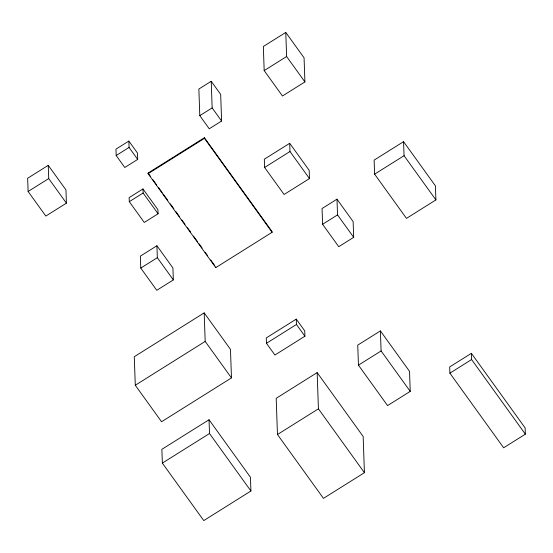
<?xml version="1.0" encoding="UTF-8"?>
<svg xmlns="http://www.w3.org/2000/svg" width="553" height="553" viewBox="0 0 553 553"><rect width="100%" height="100%" fill="white"/><g stroke="black" fill="none" stroke-linecap="round" stroke-linejoin="round"><path stroke-width="0.83" d="M48.249 165.333L27.65 178.253L28.113 191.483L45.816 216.057L66.415 203.145L65.952 189.914L48.249 165.333L48.712 178.564L66.415 203.145M28.113 191.483L48.712 178.564M285.777 32.42L263.339 46.493L264.182 70.597L282.472 95.987L304.91 81.92L304.067 57.816L285.777 32.42L286.62 56.524L304.91 81.92M211.218 81.277L198.859 89.026L199.792 115.646L209.248 128.78L221.601 121.031L220.675 94.411L211.218 81.277L212.145 107.904L221.601 121.031M128.849 141.063L115.957 149.151L116.178 155.524L124.798 167.483L137.683 159.402L137.462 153.029L128.849 141.063L129.07 147.437L137.683 159.402M116.178 155.524L129.07 147.437M264.182 70.597L286.62 56.524M199.792 115.646L212.145 107.904M148.093 173.041L204.423 137.711L272.09 231.652L272.111 232.295L215.774 267.624L148.114 173.683L148.093 173.041L150.616 176.545M148.114 173.683L204.451 138.354L204.423 137.711M142.978 188.939L129.153 197.608L129.298 201.679L144.25 222.444L158.082 213.769L157.937 209.705L142.978 188.939L143.123 193.004L158.082 213.769M129.298 201.679L143.123 193.004M289.703 143.296L264.32 159.209L264.611 167.448L284.09 194.49L309.466 178.578L309.182 170.338L289.703 143.296L289.986 151.529L309.466 178.578M264.611 167.448L289.986 151.529M156.921 245.739L140.358 256.129L140.773 268.081L156.776 290.297L173.338 279.908L172.916 267.956L156.921 245.739L157.335 257.698L173.338 279.908M140.773 268.081L157.335 257.698M403.566 141.658L374.125 160.121L374.616 174.16L406.462 218.38L435.909 199.91L435.418 185.87L403.566 141.658L404.056 155.697L435.909 199.91M374.616 174.16L404.056 155.697M336.984 199.163L322.053 208.529L322.599 224.276L338.754 246.7L353.685 237.334L353.132 221.587L336.984 199.163L337.53 214.91L353.685 237.334M322.599 224.276L337.53 214.91M204.188 312.874L134.282 356.713L135.285 385.254L161.559 421.739L231.465 377.899L230.47 349.365L204.188 312.874L205.184 341.415L231.465 377.899M135.285 385.254L205.184 341.415M296.27 319.122L266.269 337.938L266.456 343.289L274.917 355.033L304.917 336.217L304.731 330.867L296.27 319.122L296.456 324.473L304.917 336.217M266.456 343.289L296.456 324.473M209.034 419.748L161.87 449.319L162.354 463.096L203.76 520.58L250.917 491.002L250.44 477.232L209.034 419.748L209.511 433.517L250.917 491.002M162.354 463.096L209.511 433.517M380.402 330.915L357.743 345.12L358.448 365.16L387.57 405.591L410.229 391.379L409.531 371.346L380.402 330.915L381.107 350.948L410.229 391.379M317.159 372.611L276.196 398.305L277.461 434.513L323.457 498.371L364.42 472.684L363.155 436.469L317.159 372.611L318.424 408.826L364.42 472.684M358.448 365.16L381.107 350.948M277.461 434.513L318.424 408.826M471.384 353.319L449.672 366.936L449.893 373.164L503.638 447.785L525.35 434.174L525.136 427.939L471.384 353.319L471.605 359.547L525.35 434.174M449.893 373.164L471.605 359.547M204.451 138.354L272.111 232.295M152.635 179.345L156.672 184.958M158.697 187.757L162.229 192.665M163.239 194.068L167.78 200.38M170.31 203.884L173.842 208.792M175.861 211.599L179.4 216.506M181.923 220.011L184.951 224.214M187.474 227.718L190.509 231.928M193.536 236.131L197.573 241.744M199.094 243.845L202.121 248.048M205.149 252.258L207.672 255.763M210.707 259.965L214.744 265.578M215.753 266.981L215.774 267.624"/></g></svg>
